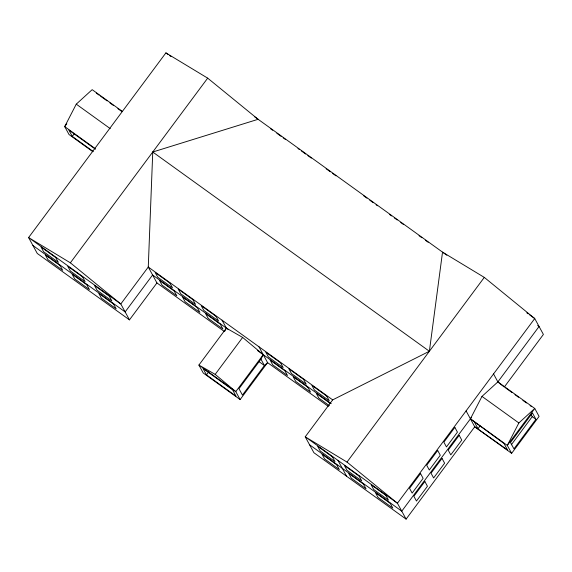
<?xml version="1.0" encoding="UTF-8"?>
<svg xmlns="http://www.w3.org/2000/svg" width="572" height="572" viewBox="0 0 572 572"><rect width="100%" height="100%" fill="white"/><g stroke="black" fill="none" stroke-linecap="round" stroke-linejoin="round"><path stroke-width="0.86" d="M156.935 282.933L129.472 319.87L37.266 253.453L28.6 237.559L165.901 52.881L207.679 78.142L258.115 119.298L152.753 152.016L148.27 267.038L156.935 282.933L224.188 331.381M466.087 410.889L474.746 426.783L406.099 519.119L313.885 452.702L305.226 436.815L332.682 399.878L429.379 351.265L442.528 252.13L484.298 277.391L534.734 318.547L543.4 334.441L504.318 387.001M122.537 111.54L92.163 89.661L76.262 104.154L64.7 126.598L69.033 134.542L92.9 151.737M224.825 331.116L226.369 328.121L222.036 320.177M328.328 406.392L267.582 362.634L264.407 365.529L242.435 395.08L238.967 388.724L260.939 359.173L263.249 354.69L242.642 337.43L226.369 328.121L198.906 365.058L203.239 373.001L240.118 399.571L267.582 362.634L258.916 346.739M493.543 373.952L497.876 381.896L534.763 408.465L539.089 416.409L511.633 453.346L474.746 426.783L507.507 449.899L504.046 443.543L470.413 418.833L481.981 396.396L497.876 381.896L539.067 326.498L537.63 325.454M470.413 418.833L507.3 445.402L534.763 408.465L518.861 422.958L507.3 445.402L511.633 453.346M66.817 123.759L64.7 126.598L95.074 148.477M93.157 151.437L72.286 136.408L74.575 133.326M129.472 319.87L120.806 303.975L28.6 237.559L70.37 262.82L207.679 78.142M206.492 374.867L203.031 368.511L232.532 389.761L236 396.117L206.492 374.867L208.78 371.786M240.118 399.571L235.793 391.627L198.906 365.058L215.179 374.367L242.642 337.43M263.249 354.69L235.793 391.627L215.179 374.367M406.099 519.119L397.433 503.231L305.226 436.815L346.997 462.076L484.298 277.391M471.471 417.417L401.766 511.175L309.559 444.759M480.001 425.954L478.006 428.642L474.538 422.286M511.304 444.794L532.225 416.652L531.066 414.536M535.914 419.312L513.942 448.863L510.481 442.499L532.446 412.955L535.914 419.312L532.225 416.652M165.901 52.881L168.068 54.433M169.505 55.47L170.949 56.514M254.511 116.702L446.846 255.241M526.812 312.841L528.249 313.878M529.693 314.915L534.734 318.547L397.433 503.231L346.997 462.076M270.535 128.721L272.637 130.244M276.855 133.276L281.067 136.315M283.176 137.831L285.285 139.353M297.976 148.491L299.378 149.506M301.487 151.022L305.705 154.061M307.808 155.577L311.325 158.108M326.119 168.769L330.337 171.8M332.446 173.316L335.957 175.847M363.442 195.645L366.952 198.177M369.762 200.2L373.28 202.731M376.09 204.755L377.491 205.77M389.482 214.4L391.591 215.923M394.401 217.946L397.211 219.97M400.722 222.501L403.532 224.524M419.033 235.685L421.843 237.716M425.353 240.24L428.163 242.263M96.282 93.114L99.163 95.188M100.6 96.225L107.078 100.886M109.96 102.96L113.556 105.555M117.875 108.666L121.471 111.254M502.716 385.871L504.161 386.908M505.598 387.945L512.076 392.606M514.95 394.68L518.554 397.275M522.865 400.386L526.469 402.974M530.065 405.569L531.502 406.606M152.753 152.016L429.379 351.265M76.262 104.154L110.253 128.643M481.981 396.396L518.861 422.958M95.453 149.228L68.826 130.051L72.286 136.408M332.682 399.878L148.27 267.038L120.806 303.975L70.37 262.82M228.535 329.687L152.602 274.989L125.139 311.926L32.933 245.502M257.464 350.522L331.231 403.653M330.294 403.46L316.245 393.343L318.84 398.105L329.379 405.698M259.037 361.668L264.407 365.529L260.939 359.173M497.876 381.896L502.002 385.349M337.959 460.388L346.625 476.283M420.52 473.552L409.538 488.324L412.133 493.093L423.123 478.321L420.52 473.552M437.68 450.464L426.698 465.243L429.3 470.005L440.283 455.233L437.68 450.464M454.847 427.384L443.865 442.156L446.46 446.925L457.443 432.146L454.847 427.384M424.853 481.495L413.871 496.274L416.466 501.036L427.448 486.264L424.853 481.495M442.013 458.415L431.031 473.187L433.633 477.956L444.616 463.177L442.013 458.415M459.18 435.328L448.191 450.1L450.793 454.869L461.776 440.097L459.18 435.328M169.913 283.111L155.155 272.486L157.758 277.256L172.508 287.88L169.913 283.111M192.964 299.714L178.207 289.089L180.809 293.858L195.56 304.483L192.964 299.714M216.016 316.323L201.258 305.691L203.861 310.46L218.611 321.085L216.016 316.323M280.559 362.812L265.808 352.188L268.404 356.957L283.161 367.582L280.559 362.812M303.61 379.415L288.86 368.79L291.455 373.559L306.213 384.184L303.61 379.415M326.662 396.024L311.912 385.392L314.507 390.161L329.265 400.786L326.662 396.024M174.245 291.055L159.488 280.43L162.09 285.199L176.841 295.824L174.245 291.055M197.297 307.664L182.54 297.032L185.142 301.801L199.893 312.426L197.297 307.664M220.349 324.267L205.591 313.642L208.194 318.404L222.944 329.036L220.349 324.267M284.892 370.756L270.141 360.131L272.737 364.9L287.494 375.525L284.892 370.756M307.943 387.366L293.193 376.733L295.788 381.503L310.546 392.127L307.943 387.366M55.77 257.615L41.02 246.99L43.622 251.759L58.373 262.384L55.77 257.615M82.511 276.877L67.761 266.252L70.363 271.021L85.114 281.646L82.511 276.877M109.252 296.139L94.502 285.514L97.097 290.276L111.855 300.908L109.252 296.139M332.396 456.871L317.646 446.239L320.241 451.008L334.999 461.633L332.396 456.871M359.137 476.126L344.387 465.501L346.982 470.27L361.74 480.895L359.137 476.126M385.878 495.388L371.128 484.763L373.723 489.532L388.481 500.157L385.878 495.388M60.103 265.558L45.352 254.933L47.955 259.702L62.706 270.327L60.103 265.558M86.844 284.82L72.093 274.195L74.689 278.964L89.446 289.589L86.844 284.82M113.585 304.082L98.834 293.457L101.43 298.226L116.188 308.851L113.585 304.082M336.729 464.814L321.979 454.189L324.574 458.951L339.332 469.583L336.729 464.814M363.47 484.076L348.72 473.452L351.315 478.213L366.073 488.846L363.47 484.076M390.211 503.339L375.454 492.707L378.056 497.476L392.807 508.1L390.211 503.339"/></g></svg>
